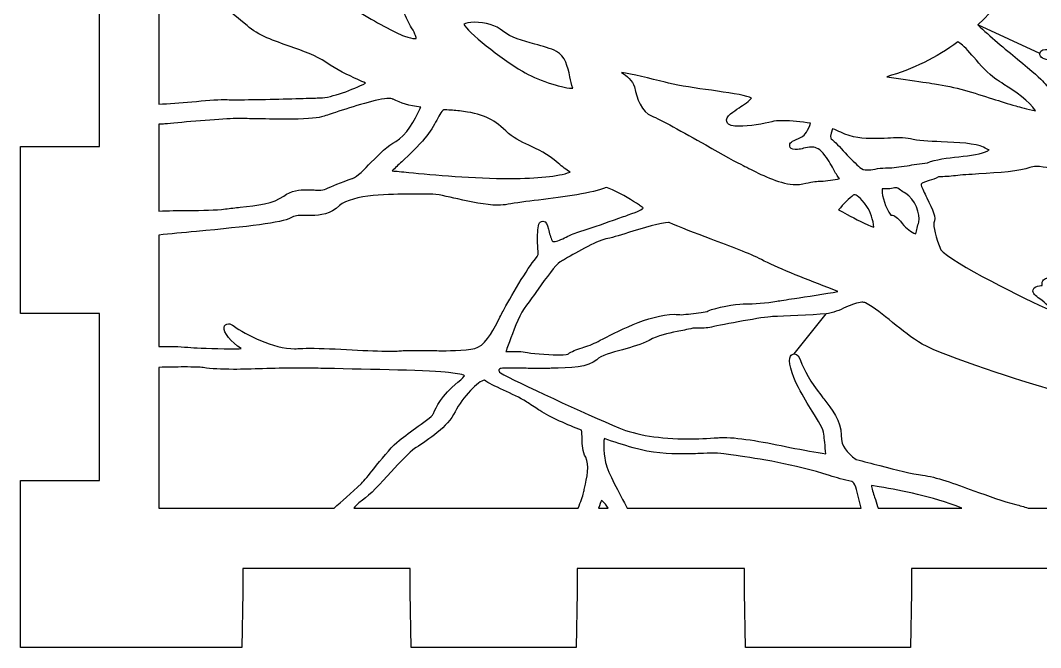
# Model space of a CAD drawing. Extents: x -11 to 868, y -1407 to -16.
# Drawn here: x 438.8 to 567.7, y -447.1 to -367.8 of the extents above; entities that cross this region are included whole.
import ezdxf

# ---------------------------------------------------------------- set-up
doc = ezdxf.new("R2010")
doc.units = 0
doc.layers.add('LAYER_1', color=7, linetype='CONTINUOUS')

msp = doc.modelspace()

# ---------------------------------------------------------------- linework, layer by layer
at = {"layer": 'LAYER_1'}
for points in [[(572.5, -437.09), (551.39, -437.09), (551.39, -440.09), (551.24, -447.09), (530.41, -447.09), (530.26, -440.09), (530.26, -437.09), (509.15, -437.09), (509.15, -440.09), (509, -447.09), (488.19, -447.09), (488.04, -440.09), (488.04, -437.09), (466.94, -437.09), (466.94, -440.09), (466.79, -447.09), (438.83, -447.09), (438.83, -425.98), (448.83, -425.98), (448.83, -404.87), (438.83, -404.87), (438.83, -383.76), (448.83, -383.76), (448.83, -362.65)], [(567.58, -372), (559.76, -368.39)], [(536.55, -409.97), (540.58, -404.89)]]:
    msp.add_lwpolyline(points, dxfattribs=at)
for points, knots in [([(598.85, -367.14), (598.33, -367.37), (597.79, -367.68), (597.17, -368.03), (596.76, -368.26), (596.3, -368.52), (595.8, -368.79), (594.31, -369.57), (593.42, -370.75), (592.55, -371.9), (592.28, -372.26), (592.02, -372.6), (591.75, -372.93), (591.37, -373.39), (591.08, -373.92), (590.79, -374.44), (590.48, -375), (590.06, -375.77), (589.78, -375.77), (589.73, -375.77), (589.59, -375.74), (589.35, -375.51), (588.74, -374.94), (588.04, -374.54), (587.36, -374.16), (586.37, -373.59), (585.51, -373.1), (585.29, -372.26), (585.06, -371.35), (584.24, -370.67), (583.44, -370.01), (582.55, -369.27), (581.7, -368.57), (581.7, -367.65), (581.68, -366.39), (581.85, -366.03), (581.96, -365.93), (581.97, -365.91), (582.33, -365.97), (582.62, -365.92), (583.04, -365.85), (584.05, -365.02), (584.57, -364.15), (584.74, -363.87), (585.04, -363.56), (585.25, -363.13), (585.36, -362.91), (584.69, -362.37), (584.48, -362.5), (583.98, -362.78), (582.94, -364.12), (581.55, -364.39), (579.72, -364.75), (579.68, -365.51), (579.83, -366.63), (579.89, -367.02), (579.95, -367.47), (579.9, -368.03), (579.88, -368.35), (579.8, -368.35), (579.71, -368.35), (579, -368.35), (577.42, -367.08), (576.88, -366.22), (576.02, -364.86), (574.28, -363.38), (571.97, -362.04), (571.24, -361.62), (571.13, -361.58), (570.96, -361.58), (570.96, -361.58), (570.61, -361.58), (570.61, -361.58), (570.61, -361.58), (570.48, -361.91), (570.48, -361.91), (570.35, -362.27), (570.51, -362.4), (571.26, -363.03), (571.92, -363.59), (573.02, -364.52), (573.65, -365.29), (573.96, -365.67), (574.19, -366.01), (574.42, -366.33), (575.14, -367.35), (575.71, -368.16), (577.84, -369.25), (578.78, -369.73), (579.56, -370.09), (580.18, -370.37), (581.3, -370.89), (581.98, -371.2), (582.43, -371.66), (583.2, -372.45), (583.57, -373.74), (583.38, -373.94), (583.07, -374.27), (582.31, -374.73), (581.59, -374.73), (581.34, -374.73), (581.12, -374.68), (580.92, -374.57), (580.73, -374.47), (580.51, -374.36), (580.28, -374.25), (579.17, -373.7), (577.64, -372.94), (576.45, -371.51), (574.37, -368.99), (574.18, -368.99), (573.89, -368.99), (573.89, -368.99), (573.61, -368.99), (573.61, -368.99), (573.61, -368.99), (573.44, -369.24), (573.44, -369.24), (573.26, -369.53), (573.4, -369.86), (573.6, -370.26), (573.6, -370.26), (573.68, -370.42), (573.68, -370.42), (573.91, -370.87), (574.24, -371.56), (574.22, -371.78), (574.18, -371.8), (574.09, -371.83), (573.89, -371.83), (573.83, -371.83), (573.76, -371.82), (573.69, -371.82), (573.44, -371.8), (573.08, -371.77), (572.66, -371.74), (571.35, -371.63), (569.56, -371.49), (568.64, -371.49), (568.22, -371.49), (567.64, -371.49), (567.58, -372), (567.52, -372.54), (568.09, -372.68), (568.95, -372.88), (570.52, -373.25), (572.06, -373.43), (573.3, -373.58), (574.58, -373.73), (575.8, -373.87), (576.16, -374.15), (577.06, -374.84), (579.92, -376.45), (581.4, -376.45), (581.4, -376.45), (581.49, -376.45), (581.49, -376.45), (581.89, -376.43), (582.4, -376.35), (582.95, -376.27), (583.67, -376.17), (584.49, -376.04), (585.16, -376.04), (585.75, -376.04), (586.03, -376.14), (586.16, -376.22), (586.26, -376.28), (586.38, -376.34), (586.5, -376.41), (586.96, -376.67), (588.04, -377.28), (588.05, -377.65), (588.05, -377.73), (587.95, -377.88), (587.65, -378.07), (587.21, -378.35), (585.02, -379.79), (585.24, -380.55), (585.3, -380.78), (585.51, -380.93), (585.76, -380.93), (585.94, -380.93), (586.13, -380.85), (586.46, -380.65), (586.46, -380.65), (586.6, -380.57), (586.6, -380.57), (587.46, -380.05), (588.65, -379.33), (589.62, -379.33), (589.94, -379.33), (590.21, -379.41), (590.44, -379.57), (590.85, -379.85), (591.32, -380.11), (591.77, -380.37), (592.52, -380.79), (593.66, -381.43), (593.58, -381.82), (593.44, -382.42), (593.45, -383.19), (593.64, -383.83), (592.14, -383.6), (590.38, -383.39), (588.66, -383.19), (586.54, -382.94), (584.54, -382.71), (583.22, -382.45), (583.22, -382.45), (582.19, -382.26), (582.19, -382.26), (580.08, -381.86), (576.59, -381.19), (573.16, -380.51), (572.34, -379.32), (571.04, -378.26), (569.89, -377.32), (569.14, -376.7), (568.42, -376.11), (568.09, -375.66), (567.75, -375.21), (566.66, -374.3), (564.76, -372.72), (563.23, -371.45), (561.24, -369.79), (559.76, -368.39), (563.76, -364.6), (566.61, -359.61), (567.76, -354.01), (570.22, -355.3), (572.72, -356.55), (574.32, -357.29), (574.42, -357.36), (574.57, -357.45), (574.74, -357.55), (577.22, -358.99), (580.06, -359.69), (581.77, -359.74), (581.77, -359.74), (581.9, -359.74), (581.9, -359.74), (582.57, -359.74), (583.25, -359.58), (583.9, -359.42), (584.56, -359.26), (585.23, -359.1), (585.91, -359.1), (586.45, -359.1), (586.94, -359.21), (587.41, -359.42), (589.45, -360.37), (591.56, -361.35), (591.92, -362.74), (592.24, -364.01), (594.26, -365.02), (597.3, -366.42), (597.85, -366.67), (598.37, -366.91), (598.85, -367.14)], [0, 0, 0, 0, 1, 1, 1, 2, 2, 2, 3, 3, 3, 4, 4, 4, 5, 5, 5, 6, 6, 6, 7, 7, 7, 8, 8, 8, 9, 9, 9, 10, 10, 10, 11, 11, 11, 12, 12, 12, 13, 13, 13, 14, 14, 14, 15, 15, 15, 16, 16, 16, 17, 17, 17, 18, 18, 18, 19, 19, 19, 20, 20, 20, 21, 21, 21, 22, 22, 22, 23, 23, 23, 24, 24, 24, 25, 25, 25, 26, 26, 26, 27, 27, 27, 28, 28, 28, 29, 29, 29, 30, 30, 30, 31, 31, 31, 32, 32, 32, 33, 33, 33, 34, 34, 34, 35, 35, 35, 36, 36, 36, 37, 37, 37, 38, 38, 38, 39, 39, 39, 40, 40, 40, 41, 41, 41, 42, 42, 42, 43, 43, 43, 44, 44, 44, 45, 45, 45, 46, 46, 46, 47, 47, 47, 48, 48, 48, 49, 49, 49, 50, 50, 50, 51, 51, 51, 52, 52, 52, 53, 53, 53, 54, 54, 54, 55, 55, 55, 56, 56, 56, 57, 57, 57, 58, 58, 58, 59, 59, 59, 60, 60, 60, 61, 61, 61, 62, 62, 62, 63, 63, 63, 64, 64, 64, 65, 65, 65, 66, 66, 66, 67, 67, 67, 68, 68, 68, 69, 69, 69, 70, 70, 70, 71, 71, 71, 72, 72, 72, 73, 73, 73, 74, 74, 74, 75, 75, 75, 76, 76, 76, 77, 77, 77, 78, 78, 78, 79, 79, 79, 80, 80, 80, 81, 81, 81, 82, 82, 82, 83, 83, 83, 84, 84, 84, 85, 85, 85, 86, 86, 86, 86]), ([(488.65, -370.11), (488.36, -370.11), (487.92, -370.01), (487.34, -369.81), (486.1, -369.38), (483.63, -367.94), (481.45, -366.67), (479.76, -365.69), (478.16, -364.75), (477.14, -364.29), (475.03, -363.32), (473.04, -362.48), (471.05, -361.7), (468.83, -360.84), (466.51, -359.17), (466.6, -358.68), (466.6, -358.68), (466.6, -358.68), (466.6, -358.68), (466.6, -358.68), (466.61, -358.67), (466.64, -358.64), (466.65, -358.63), (466.77, -358.55), (467.24, -358.55), (467.63, -358.55), (468.12, -358.61), (468.63, -358.66), (469.17, -358.73), (469.72, -358.79), (470.21, -358.79), (470.25, -358.79), (470.4, -358.79), (470.4, -358.79), (471.8, -358.79), (475.87, -359.92), (476.75, -360.8), (477.57, -361.62), (479.7, -361.91), (481.76, -362.19), (482.77, -362.32), (483.71, -362.45), (484.36, -362.62), (485.53, -362.94), (486.43, -364.93), (487.23, -366.68), (487.57, -367.44), (487.89, -368.16), (488.24, -368.75), (488.77, -369.64), (488.81, -369.99), (488.8, -370.09), (488.77, -370.1), (488.73, -370.11), (488.65, -370.11)], [0, 0, 0, 0, 1, 1, 1, 2, 2, 2, 3, 3, 3, 4, 4, 4, 5, 5, 5, 6, 6, 6, 7, 7, 7, 8, 8, 8, 9, 9, 9, 10, 10, 10, 11, 11, 11, 12, 12, 12, 13, 13, 13, 14, 14, 14, 15, 15, 15, 16, 16, 16, 17, 17, 17, 18, 18, 18, 18]), ([(456.32, -360.75), (460.63, -363.03), (465.62, -366.88), (467.45, -368.47), (468.87, -369.71), (470.92, -370.42), (472.9, -371.12), (474.51, -371.68), (476.18, -372.27), (477.41, -373.11), (478.85, -374.1), (480.16, -374.7), (481.43, -375.28), (481.77, -375.44), (482.1, -375.59), (482.43, -375.75), (480.87, -376.54), (478.11, -377.58), (476.71, -377.61), (476.26, -377.62), (475.5, -377.64), (474.56, -377.67), (472.16, -377.74), (468.53, -377.84), (466.2, -377.84), (465.71, -377.84), (465.27, -377.84), (464.92, -377.83), (464.82, -377.83), (464.72, -377.82), (464.61, -377.82), (463.57, -377.82), (462.06, -377.96), (460.46, -378.1), (459.03, -378.22), (457.55, -378.35), (456.32, -378.39), (456.32, -378.39), (456.32, -360.75), (456.32, -360.75)], [0, 0, 0, 0, 1, 1, 1, 2, 2, 2, 3, 3, 3, 4, 4, 4, 5, 5, 5, 6, 6, 6, 7, 7, 7, 8, 8, 8, 9, 9, 9, 10, 10, 10, 11, 11, 11, 12, 12, 12, 13, 13, 13, 13]), ([(508.42, -376.37), (507.13, -376.37), (503.95, -375.28), (502.23, -374.25), (499.5, -372.61), (495.25, -369.26), (494.82, -368.29), (495.06, -368.16), (495.52, -368.04), (496.2, -368.04), (497.54, -368.04), (498.93, -368.47), (499.73, -369.14), (500.76, -369.99), (502.3, -370.4), (503.78, -370.81), (504.81, -371.09), (505.78, -371.35), (506.52, -371.73), (507.66, -372.32), (507.94, -373.65), (508.22, -374.94), (508.33, -375.45), (508.43, -375.93), (508.58, -376.36), (508.54, -376.37), (508.49, -376.37), (508.42, -376.37)], [0, 0, 0, 0, 1, 1, 1, 2, 2, 2, 3, 3, 3, 4, 4, 4, 5, 5, 5, 6, 6, 6, 7, 7, 7, 8, 8, 8, 9, 9, 9, 9]), ([(567.04, -379.24), (565.94, -378.99), (565.08, -378.78), (564.53, -378.62), (563.56, -378.35), (562.61, -378.04), (561.6, -377.72), (559.28, -376.97), (556.88, -376.2), (554.28, -375.82), (553.84, -375.76), (553.35, -375.69), (552.82, -375.62), (551.45, -375.43), (549.79, -375.19), (548.25, -374.93), (551.53, -374.02), (554.55, -372.51), (557.21, -370.54), (557.3, -370.6), (557.38, -370.65), (557.46, -370.69), (557.9, -370.93), (558.55, -371.69), (559.24, -372.48), (560.08, -373.45), (561.04, -374.54), (562.01, -375.22), (562.32, -375.43), (562.67, -375.66), (563.04, -375.9), (564.44, -376.81), (566.27, -378), (567.04, -379.24)], [0, 0, 0, 0, 1, 1, 1, 2, 2, 2, 3, 3, 3, 4, 4, 4, 5, 5, 5, 6, 6, 6, 7, 7, 7, 8, 8, 8, 9, 9, 9, 10, 10, 10, 11, 11, 11, 11]), ([(536.79, -388.57), (534.9, -388.57), (532.61, -387.41), (531.1, -386.65), (530.73, -386.46), (530.4, -386.29), (530.12, -386.16), (529.4, -385.83), (527.45, -384.73), (525.38, -383.56), (522.52, -381.95), (519.57, -380.28), (518.6, -379.9), (517.25, -379.38), (516.7, -377.67), (516.37, -376.23), (516.17, -375.39), (515.39, -374.83), (514.73, -374.41), (516.05, -374.58), (518.36, -375.16), (520.27, -375.63), (520.27, -375.63), (520.68, -375.73), (520.68, -375.73), (522.13, -376.1), (524.15, -376.38), (526.09, -376.65), (528.16, -376.94), (530.11, -377.21), (530.93, -377.53), (531.04, -377.57), (531.11, -377.61), (531.15, -377.63), (530.98, -377.92), (530.13, -378.5), (529.6, -378.86), (529.24, -379.1), (528.87, -379.36), (528.52, -379.62), (528.09, -379.94), (527.93, -380.28), (528.05, -380.61), (528.22, -381.13), (528.88, -381.2), (529.56, -381.2), (530.79, -381.2), (532.84, -380.88), (533.71, -380.62), (533.99, -380.54), (534.52, -380.49), (535.16, -380.49), (536.21, -380.49), (537.44, -380.61), (538.63, -380.82), (538.36, -381.61), (537.87, -382.4), (537.51, -382.55), (537.51, -382.55), (537.1, -382.73), (537.1, -382.73), (536.25, -383.1), (535.9, -383.25), (536, -383.71), (536.04, -383.91), (536.19, -384.15), (536.67, -384.15), (536.75, -384.15), (536.85, -384.14), (536.98, -384.13), (537.23, -384.11), (537.48, -384.05), (537.75, -383.98), (538.07, -383.9), (538.4, -383.82), (538.73, -383.82), (539.08, -383.82), (539.61, -383.9), (540.21, -384.61), (540.82, -385.31), (541.19, -386), (541.51, -386.61), (541.76, -387.07), (541.99, -387.49), (542.27, -387.81), (541.62, -387.95), (540.65, -388.09), (539.96, -388.15), (539.9, -388.14), (539.84, -388.14), (539.76, -388.14), (539.33, -388.14), (538.64, -388.25), (537.65, -388.48), (537.39, -388.54), (537.1, -388.57), (536.79, -388.57)], [0, 0, 0, 0, 1, 1, 1, 2, 2, 2, 3, 3, 3, 4, 4, 4, 5, 5, 5, 6, 6, 6, 7, 7, 7, 8, 8, 8, 9, 9, 9, 10, 10, 10, 11, 11, 11, 12, 12, 12, 13, 13, 13, 14, 14, 14, 15, 15, 15, 16, 16, 16, 17, 17, 17, 18, 18, 18, 19, 19, 19, 20, 20, 20, 21, 21, 21, 22, 22, 22, 23, 23, 23, 24, 24, 24, 25, 25, 25, 26, 26, 26, 27, 27, 27, 28, 28, 28, 29, 29, 29, 30, 30, 30, 31, 31, 31, 32, 32, 32, 32]), ([(456.32, -380.91), (456.47, -380.91), (456.6, -380.91), (456.72, -380.91), (456.98, -380.91), (457.19, -380.9), (457.39, -380.88), (459.3, -380.68), (463.84, -380.28), (465.7, -380.23), (465.83, -380.22), (466, -380.22), (466.19, -380.22), (466.75, -380.22), (467.53, -380.23), (468.41, -380.25), (469.6, -380.27), (470.94, -380.3), (472.23, -380.3), (474.69, -380.3), (476.15, -380.21), (476.84, -380.01), (477.25, -379.9), (477.88, -379.69), (478.62, -379.44), (480.75, -378.74), (483.96, -377.68), (485.42, -377.68), (485.59, -377.68), (485.7, -377.69), (485.76, -377.71), (485.76, -377.71), (485.83, -377.77), (485.83, -377.77), (485.83, -377.77), (485.9, -377.77), (485.9, -377.77), (486.85, -378.26), (487.95, -378.59), (489.38, -378.8), (489.35, -378.88), (489.31, -378.95), (489.27, -379.03), (488.63, -380.3), (487.57, -382.43), (486.24, -383.1), (485.23, -383.62), (484.17, -384.7), (483.14, -385.75), (482.26, -386.64), (481.36, -387.56), (480.77, -387.79), (480.77, -387.79), (480.73, -387.8), (480.73, -387.8), (479.34, -388.28), (478.09, -388.8), (477.43, -389.11), (477.21, -389.21), (476.9, -389.26), (476.45, -389.26), (476.23, -389.26), (476, -389.25), (475.76, -389.24), (475.5, -389.23), (475.22, -389.22), (474.94, -389.22), (474.12, -389.22), (473.05, -389.31), (472.08, -390.02), (470.8, -390.97), (468.76, -391.19), (466.59, -391.43), (465.98, -391.49), (465.34, -391.56), (464.71, -391.65), (463.53, -391.81), (461.82, -391.82), (460, -391.84), (458.76, -391.85), (457.48, -391.86), (456.32, -391.92), (456.32, -391.92), (456.32, -380.91), (456.32, -380.91)], [0, 0, 0, 0, 1, 1, 1, 2, 2, 2, 3, 3, 3, 4, 4, 4, 5, 5, 5, 6, 6, 6, 7, 7, 7, 8, 8, 8, 9, 9, 9, 10, 10, 10, 11, 11, 11, 12, 12, 12, 13, 13, 13, 14, 14, 14, 15, 15, 15, 16, 16, 16, 17, 17, 17, 18, 18, 18, 19, 19, 19, 20, 20, 20, 21, 21, 21, 22, 22, 22, 23, 23, 23, 24, 24, 24, 25, 25, 25, 26, 26, 26, 27, 27, 27, 28, 28, 28, 28]), ([(500.71, -387.8), (496.1, -387.8), (490.96, -387.32), (487.88, -387.03), (486.98, -386.94), (486.26, -386.87), (485.78, -386.84), (486.14, -386.48), (486.56, -386.08), (486.99, -385.68), (487.96, -384.74), (489.07, -383.69), (489.92, -382.71), (490.6, -381.93), (491.05, -381.09), (491.41, -380.41), (491.78, -379.74), (492.12, -379.1), (492.4, -379.1), (492.41, -379.11), (492.43, -379.11), (492.44, -379.11), (493.1, -379.15), (493.7, -379.2), (494.28, -379.26), (497.12, -379.58), (498.49, -380.17), (500.13, -381.79), (501.02, -382.66), (502, -383.11), (503.04, -383.59), (504.14, -384.09), (505.38, -384.66), (506.75, -385.85), (507.28, -386.3), (507.77, -386.68), (508.25, -387), (506.68, -387.53), (504.15, -387.8), (500.71, -387.8)], [0, 0, 0, 0, 1, 1, 1, 2, 2, 2, 3, 3, 3, 4, 4, 4, 5, 5, 5, 6, 6, 6, 7, 7, 7, 8, 8, 8, 9, 9, 9, 10, 10, 10, 11, 11, 11, 12, 12, 12, 13, 13, 13, 13]), ([(545.77, -386.72), (545.39, -386.72), (545.11, -386.62), (544.86, -386.42), (544.37, -386), (543.68, -385.27), (543.01, -384.56), (542.32, -383.83), (541.67, -383.14), (541.23, -382.78), (541.16, -382.72), (541.06, -382.38), (541.39, -381.52), (541.77, -381.65), (542.11, -381.8), (542.43, -381.96), (543.79, -382.66), (545.39, -382.75), (546.64, -382.75), (547.23, -382.75), (547.8, -382.73), (548.36, -382.7), (548.87, -382.68), (549.34, -382.66), (549.78, -382.66), (550.42, -382.66), (550.88, -382.71), (551.23, -382.8), (552.09, -383.03), (553.57, -383.09), (555.13, -383.16), (557.19, -383.25), (559.53, -383.35), (560.47, -383.85), (560.73, -383.99), (560.97, -384.1), (561.18, -384.19), (561.12, -384.22), (561.07, -384.25), (561.01, -384.28), (560.28, -384.71), (558.79, -384.88), (557.35, -385.04), (555.9, -385.21), (554.41, -385.37), (553.38, -385.82), (552.46, -385.92), (551.59, -386.06), (550.81, -386.18), (549.84, -386.33), (549, -386.46), (548.4, -386.46), (548.35, -386.46), (548.31, -386.46), (548.26, -386.46), (548.2, -386.46), (548.14, -386.46), (548.09, -386.46), (547.62, -386.46), (547.19, -386.53), (546.77, -386.6), (546.41, -386.66), (546.07, -386.72), (545.77, -386.72)], [0, 0, 0, 0, 1, 1, 1, 2, 2, 2, 3, 3, 3, 4, 4, 4, 5, 5, 5, 6, 6, 6, 7, 7, 7, 8, 8, 8, 9, 9, 9, 10, 10, 10, 11, 11, 11, 12, 12, 12, 13, 13, 13, 14, 14, 14, 15, 15, 15, 16, 16, 16, 17, 17, 17, 18, 18, 18, 19, 19, 19, 20, 20, 20, 21, 21, 21, 21]), ([(600.56, -418.5), (599.86, -418.5), (598.32, -417.75), (596.96, -417.08), (595.61, -416.42), (594.33, -415.8), (593.51, -415.69), (591.59, -415.45), (582.78, -412.07), (580.78, -410.5), (577.83, -408.18), (576.65, -406.82), (576.52, -406.36), (576.33, -405.64), (575.37, -404.97), (573.81, -403.93), (573.17, -403.51), (572.51, -403.07), (572, -402.65), (572, -402.65), (571.59, -402.32), (571.59, -402.32), (569.97, -401), (569.15, -400.38), (568.57, -400.38), (568.36, -400.38), (568.17, -400.46), (568.04, -400.61), (567.89, -400.78), (567.83, -401.01), (567.87, -401.3), (567.78, -401.33), (567.61, -401.35), (567.52, -401.36), (567.25, -401.4), (566.84, -401.45), (566.73, -401.86), (566.62, -402.3), (567.01, -402.62), (567.57, -403.02), (568.35, -403.58), (569.02, -404.19), (569.42, -404.63), (567.17, -403.76), (557.81, -399.18), (555.36, -397.09), (555.36, -397.09), (555.33, -397.06), (555.33, -397.06), (555.23, -396.97), (555.15, -396.89), (555.08, -396.82), (554.45, -395.32), (554.09, -393.75), (554.2, -393.42), (554.51, -392.76), (554.07, -391.77), (553.3, -390.23), (553, -389.63), (552.69, -389.01), (552.61, -388.65), (552.56, -388.46), (552.64, -388.36), (553.59, -388.06), (553.98, -387.94), (554.41, -387.81), (554.78, -387.6), (555.47, -387.58), (556.23, -387.53), (556.92, -387.44), (557.63, -387.35), (558.72, -387.29), (559.87, -387.22), (562.36, -387.06), (565.17, -386.89), (566.33, -386.4), (566.53, -386.32), (566.8, -386.28), (567.14, -386.28), (568.17, -386.28), (569.64, -386.68), (570.69, -387), (571.2, -387.42), (572.13, -387.94), (573.1, -388.49), (574.12, -389.06), (575.27, -389.71), (575.75, -390.15), (576.34, -390.7), (577.07, -391.94), (577.84, -393.25), (578.28, -393.99), (578.73, -394.76), (579.19, -395.46), (579.19, -395.46), (579.59, -396.07), (579.59, -396.07), (581.08, -398.33), (583.56, -402.12), (585.04, -403.3), (585.6, -403.74), (586.77, -404.63), (588.13, -405.65), (590.57, -407.47), (593.9, -409.97), (595.6, -411.41), (595.83, -411.7), (596.27, -412.09), (596.95, -412.6), (599.6, -414.56), (600.01, -415.41), (600.64, -418.18), (600.68, -418.36), (600.68, -418.45), (600.67, -418.49), (600.65, -418.5), (600.62, -418.5), (600.56, -418.5)], [0, 0, 0, 0, 1, 1, 1, 2, 2, 2, 3, 3, 3, 4, 4, 4, 5, 5, 5, 6, 6, 6, 7, 7, 7, 8, 8, 8, 9, 9, 9, 10, 10, 10, 11, 11, 11, 12, 12, 12, 13, 13, 13, 14, 14, 14, 15, 15, 15, 16, 16, 16, 17, 17, 17, 18, 18, 18, 19, 19, 19, 20, 20, 20, 21, 21, 21, 22, 22, 22, 23, 23, 23, 24, 24, 24, 25, 25, 25, 26, 26, 26, 27, 27, 27, 28, 28, 28, 29, 29, 29, 30, 30, 30, 31, 31, 31, 32, 32, 32, 33, 33, 33, 34, 34, 34, 35, 35, 35, 36, 36, 36, 37, 37, 37, 38, 38, 38, 39, 39, 39, 39]), ([(485.49, -409.63), (484.27, -409.63), (482.55, -409.55), (480.74, -409.45), (478.82, -409.36), (476.84, -409.25), (475.33, -409.25), (474.73, -409.25), (474.25, -409.27), (473.86, -409.3), (473.73, -409.31), (473.59, -409.32), (473.46, -409.32), (470.88, -409.32), (467.11, -407.47), (465.82, -406.48), (465.53, -406.26), (465.31, -406.16), (465.11, -406.16), (464.83, -406.16), (464.6, -406.35), (464.55, -406.63), (464.44, -407.23), (465.46, -408.5), (466.71, -409.3), (466.37, -409.31), (465.93, -409.32), (465.37, -409.32), (463.28, -409.32), (460.75, -409.2), (460.73, -409.2), (459.74, -409.09), (458.55, -409.02), (457.41, -409.02), (457.03, -409.02), (456.67, -409.03), (456.32, -409.04), (456.32, -409.04), (456.32, -394.95), (456.32, -394.95), (457.71, -394.8), (459.34, -394.65), (461.05, -394.49), (467.52, -393.87), (471.85, -393.42), (472.98, -392.77), (473.43, -392.51), (473.95, -392.46), (474.6, -392.46), (474.75, -392.46), (474.91, -392.46), (475.07, -392.47), (475.25, -392.47), (475.42, -392.47), (475.59, -392.47), (476.75, -392.47), (477.97, -392.32), (479.13, -391.23), (480.68, -389.78), (485.94, -389.78), (487.92, -389.78), (488.26, -389.78), (489.63, -389.78), (489.63, -389.78), (489.94, -389.78), (490.21, -389.78), (490.44, -389.78), (490.44, -389.78), (490.55, -389.77), (490.55, -389.77), (491.45, -389.77), (492.73, -390.07), (494.09, -390.38), (495.7, -390.75), (497.53, -391.17), (499.12, -391.17), (499.59, -391.17), (500.02, -391.14), (500.41, -391.06), (501.36, -390.88), (502.78, -390.7), (504.28, -390.52), (507.49, -390.11), (511.11, -389.65), (512.81, -388.92), (513.04, -389.01), (513.3, -389.11), (513.6, -389.24), (515.04, -389.88), (515.99, -390.51), (517, -391.18), (517.16, -391.28), (517.32, -391.39), (517.48, -391.5), (517.38, -391.67), (516.96, -391.95), (515.6, -392.4), (515.11, -392.57), (514.46, -392.8), (513.74, -393.06), (512.33, -393.56), (510.72, -394.14), (509.6, -394.45), (508.96, -394.62), (508.32, -394.93), (507.76, -395.2), (507.17, -395.49), (506.56, -395.78), (506.21, -395.78), (506.08, -395.78), (506.04, -395.75), (506, -395.67), (505.78, -395.3), (505.62, -394.67), (505.51, -394.21), (505.35, -393.59), (505.26, -393.21), (504.81, -393.21), (504.27, -393.21), (504.23, -393.73), (504.16, -394.59), (504.09, -395.5), (504.15, -396.14), (504.19, -396.61), (504.25, -397.32), (504.27, -397.53), (503.89, -397.94), (502.96, -398.95), (500.57, -403.08), (499.79, -404.55), (499.66, -404.8), (499.53, -405.06), (499.39, -405.34), (498.68, -406.75), (497.8, -408.51), (496.62, -409.13), (495.82, -409.56), (493.15, -409.56), (492.15, -409.56), (491.5, -409.56), (490.85, -409.55), (490.22, -409.54), (489.62, -409.53), (489.05, -409.53), (488.53, -409.53), (487.64, -409.53), (487.05, -409.55), (486.61, -409.59), (486.35, -409.62), (485.97, -409.63), (485.49, -409.63)], [0, 0, 0, 0, 1, 1, 1, 2, 2, 2, 3, 3, 3, 4, 4, 4, 5, 5, 5, 6, 6, 6, 7, 7, 7, 8, 8, 8, 9, 9, 9, 10, 10, 10, 11, 11, 11, 12, 12, 12, 13, 13, 13, 14, 14, 14, 15, 15, 15, 16, 16, 16, 17, 17, 17, 18, 18, 18, 19, 19, 19, 20, 20, 20, 21, 21, 21, 22, 22, 22, 23, 23, 23, 24, 24, 24, 25, 25, 25, 26, 26, 26, 27, 27, 27, 28, 28, 28, 29, 29, 29, 30, 30, 30, 31, 31, 31, 32, 32, 32, 33, 33, 33, 34, 34, 34, 35, 35, 35, 36, 36, 36, 37, 37, 37, 38, 38, 38, 39, 39, 39, 40, 40, 40, 41, 41, 41, 42, 42, 42, 43, 43, 43, 44, 44, 44, 45, 45, 45, 46, 46, 46, 47, 47, 47, 48, 48, 48, 49, 49, 49, 50, 50, 50, 50]), ([(551.91, -394.8), (551.29, -394.53), (550.74, -394.19), (550.19, -393.47), (549.61, -392.72), (549.23, -392.43), (548.81, -392.43), (548.79, -392.43), (548.76, -392.43), (548.74, -392.43), (548.09, -391.49), (547.63, -390.03), (547.66, -389.3), (547.66, -389.21), (547.68, -389.15), (547.68, -389.12), (547.71, -389.12), (547.76, -389.11), (547.86, -389.11), (547.91, -389.11), (547.97, -389.12), (548.03, -389.12), (548.11, -389.12), (548.19, -389.12), (548.27, -389.12), (548.48, -389.12), (548.76, -389.11), (549.06, -389.02), (549.18, -388.99), (549.29, -388.97), (549.38, -388.97), (549.56, -388.97), (549.69, -389.05), (549.99, -389.27), (550.16, -389.39), (550.38, -389.54), (550.65, -389.7), (551.77, -390.34), (552.57, -392.36), (552.29, -393.3), (552.14, -393.78), (552.01, -394.34), (551.91, -394.8)], [0, 0, 0, 0, 1, 1, 1, 2, 2, 2, 3, 3, 3, 4, 4, 4, 5, 5, 5, 6, 6, 6, 7, 7, 7, 8, 8, 8, 9, 9, 9, 10, 10, 10, 11, 11, 11, 12, 12, 12, 13, 13, 13, 14, 14, 14, 14]), ([(546.63, -393.95), (545.67, -393.66), (544.28, -392.91), (543.23, -392.33), (542.82, -392.11), (542.46, -391.91), (542.17, -391.77), (542.72, -391.04), (543.59, -390.22), (543.99, -389.92), (544.07, -389.87), (544.12, -389.86), (544.16, -389.86), (544.39, -389.86), (544.85, -390.12), (545.74, -391.34), (546.18, -391.95), (546.53, -393.1), (546.63, -393.95)], [0, 0, 0, 0, 1, 1, 1, 2, 2, 2, 3, 3, 3, 4, 4, 4, 5, 5, 5, 6, 6, 6, 6]), ([(506.68, -410.09), (505.28, -410.09), (503.27, -409.88), (502.56, -409.75), (502.24, -409.68), (501.85, -409.67), (501.52, -409.67), (501.38, -409.67), (501.24, -409.68), (501.1, -409.68), (500.97, -409.68), (500.84, -409.68), (500.71, -409.68), (500.43, -409.68), (500.25, -409.67), (500.12, -409.66), (500.33, -409.2), (500.55, -408.61), (500.78, -407.95), (501.29, -406.56), (501.92, -404.83), (502.73, -403.81), (503.16, -403.26), (503.68, -402.54), (504.22, -401.78), (505.21, -400.39), (506.44, -398.67), (506.98, -398.35), (507.09, -398.29), (507.23, -398.21), (507.4, -398.11), (508.64, -397.38), (511.54, -395.67), (512.78, -395.44), (513.32, -395.34), (514.39, -395.01), (515.62, -394.64), (517.41, -394.09), (519.86, -393.35), (520.66, -393.35), (520.73, -393.35), (520.75, -393.35), (520.76, -393.35), (522.11, -393.98), (524.02, -394.69), (526.05, -395.45), (528.47, -396.35), (530.98, -397.29), (532.41, -398.05), (534.22, -399.02), (537.72, -400.38), (540.81, -401.58), (541.24, -401.75), (541.66, -401.91), (542.07, -402.07), (540.58, -402.37), (538.03, -402.74), (536.61, -402.95), (535.56, -403.11), (534.74, -403.23), (534.35, -403.3), (533.07, -403.54), (531.41, -403.65), (530.41, -403.65), (530.33, -403.65), (530.12, -403.65), (530.12, -403.65), (529.17, -403.65), (526.64, -404.12), (525.71, -404.53), (525.34, -404.69), (524.37, -404.8), (523.52, -404.89), (523.08, -404.94), (522.67, -404.99), (522.3, -405.04), (522.03, -404.99), (521.72, -404.96), (521.4, -404.96), (518.29, -404.96), (513.77, -407.35), (512.07, -408.24), (512.07, -408.24), (511.81, -408.38), (511.81, -408.38), (511.13, -408.74), (510.4, -408.98), (509.76, -409.2), (509.01, -409.45), (508.42, -409.65), (508.04, -409.96), (508.04, -409.96), (508.04, -409.96), (508.04, -409.96), (508.04, -409.96), (507.79, -410.09), (506.68, -410.09)], [0, 0, 0, 0, 1, 1, 1, 2, 2, 2, 3, 3, 3, 4, 4, 4, 5, 5, 5, 6, 6, 6, 7, 7, 7, 8, 8, 8, 9, 9, 9, 10, 10, 10, 11, 11, 11, 12, 12, 12, 13, 13, 13, 14, 14, 14, 15, 15, 15, 16, 16, 16, 17, 17, 17, 18, 18, 18, 19, 19, 19, 20, 20, 20, 21, 21, 21, 22, 22, 22, 23, 23, 23, 24, 24, 24, 25, 25, 25, 26, 26, 26, 27, 27, 27, 28, 28, 28, 29, 29, 29, 30, 30, 30, 31, 31, 31, 32, 32, 32, 32]), ([(593.81, -429.45), (593.81, -429.45), (566.09, -429.45), (566.09, -429.45), (565.56, -429.28), (565.04, -429.13), (564.54, -429.01), (562.95, -428.6), (561.07, -427.92), (559.26, -427.26), (556.77, -426.35), (554.43, -425.5), (552.76, -425.3), (551.46, -425.14), (549.48, -424.62), (547.38, -424.08), (546.38, -423.82), (545.35, -423.55), (544.37, -423.32), (543.14, -422.31), (542.52, -421.79), (542.5, -420.23), (542.48, -418.46), (541.32, -416.97), (540.29, -415.65), (540.16, -415.48), (540.03, -415.31), (539.9, -415.14), (538.69, -413.56), (537.78, -412.02), (537.34, -410.81), (537.18, -410.38), (536.97, -409.97), (536.55, -409.97), (536.36, -409.97), (536.18, -410.08), (536.08, -410.25), (535.75, -410.78), (536.19, -412.49), (537.1, -414.23), (537.68, -415.34), (538.3, -416.34), (538.84, -417.22), (539.61, -418.44), (540.27, -419.51), (540.31, -420.11), (540.34, -420.43), (540.37, -420.79), (540.41, -421.15), (540.46, -421.6), (540.52, -422.21), (540.53, -422.59), (539.36, -422.44), (537.73, -422.12), (536.01, -421.78), (533.1, -421.19), (529.8, -420.53), (527.63, -420.53), (527.4, -420.53), (527.17, -420.54), (526.97, -420.56), (525.6, -420.66), (524.36, -420.71), (523.16, -420.71), (519.57, -420.71), (516.62, -420.24), (514.4, -419.31), (510.37, -417.63), (501.38, -413.46), (499.45, -412.37), (499.29, -412.22), (499.22, -412.08), (499.24, -411.98), (499.26, -411.91), (499.35, -411.83), (499.47, -411.81), (499.51, -411.8), (499.72, -411.77), (500.69, -411.77), (501.28, -411.77), (502, -411.78), (502.71, -411.79), (503.38, -411.8), (504.05, -411.81), (504.58, -411.81), (504.82, -411.81), (505.03, -411.81), (505.2, -411.8), (505.38, -411.8), (505.61, -411.8), (505.86, -411.79), (508.23, -411.77), (510.63, -411.67), (511.62, -410.7), (512.12, -410.2), (513.51, -409.81), (514.85, -409.44), (516.05, -409.1), (517.3, -408.75), (518.22, -408.26), (519.45, -407.6), (520.52, -407.39), (521.76, -407.15), (522.38, -407.03), (523.03, -406.9), (523.76, -406.71), (523.93, -406.72), (524.12, -406.72), (524.3, -406.72), (524.83, -406.72), (525.56, -406.7), (526.09, -406.58), (527.56, -406.25), (532.72, -405.29), (533.82, -405.25), (535.23, -405.21), (538.73, -405.08), (540.58, -404.89), (541.45, -404.8), (542.29, -404.43), (543.09, -404.07), (543.84, -403.75), (544.55, -403.44), (545.11, -403.44), (545.29, -403.44), (545.43, -403.47), (545.57, -403.52), (546.68, -404.12), (547.8, -405.03), (548.98, -406), (550.17, -406.98), (551.4, -407.98), (552.73, -408.72), (555.59, -410.32), (565.98, -413.64), (568.36, -414.29), (569.55, -414.62), (572.27, -415.96), (574.89, -417.25), (577.51, -418.55), (579.99, -419.77), (581.34, -420.2), (584.05, -421.07), (588.65, -424.66), (590.62, -426.19), (591.45, -426.84), (591.97, -427.47), (592.42, -428.04), (592.86, -428.57), (593.26, -429.07), (593.81, -429.45)], [0, 0, 0, 0, 1, 1, 1, 2, 2, 2, 3, 3, 3, 4, 4, 4, 5, 5, 5, 6, 6, 6, 7, 7, 7, 8, 8, 8, 9, 9, 9, 10, 10, 10, 11, 11, 11, 12, 12, 12, 13, 13, 13, 14, 14, 14, 15, 15, 15, 16, 16, 16, 17, 17, 17, 18, 18, 18, 19, 19, 19, 20, 20, 20, 21, 21, 21, 22, 22, 22, 23, 23, 23, 24, 24, 24, 25, 25, 25, 26, 26, 26, 27, 27, 27, 28, 28, 28, 29, 29, 29, 30, 30, 30, 31, 31, 31, 32, 32, 32, 33, 33, 33, 34, 34, 34, 35, 35, 35, 36, 36, 36, 37, 37, 37, 38, 38, 38, 39, 39, 39, 40, 40, 40, 41, 41, 41, 42, 42, 42, 43, 43, 43, 44, 44, 44, 45, 45, 45, 46, 46, 46, 47, 47, 47, 48, 48, 48, 49, 49, 49, 50, 50, 50, 50]), ([(481.89, -426.34), (480.56, -427.6), (479.39, -428.65), (478.44, -429.45), (478.44, -429.45), (456.33, -429.45), (456.33, -429.45), (456.33, -429.45), (456.33, -411.67), (456.33, -411.67), (457.35, -411.64), (458.52, -411.62), (459.52, -411.62), (460.69, -411.62), (461.54, -411.64), (461.92, -411.7), (462.95, -411.85), (464.16, -411.92), (465.72, -411.92), (466.89, -411.92), (468.12, -411.88), (469.42, -411.84), (470.8, -411.8), (472.23, -411.75), (473.67, -411.75), (474.09, -411.75), (474.52, -411.75), (474.94, -411.76), (475.66, -411.78), (476.5, -411.79), (477.44, -411.81), (482.86, -411.92), (491.06, -412.07), (492.91, -412.31), (493.56, -412.4), (494.63, -412.53), (494.91, -412.72), (494.86, -412.82), (494.68, -413.07), (494.08, -413.55), (491.96, -415.23), (491.33, -416.71), (490.99, -417.51), (490.99, -417.51), (490.97, -417.55), (490.97, -417.55), (490.83, -417.87), (489.62, -418.73), (488.74, -419.36), (487.91, -419.96), (487.05, -420.57), (486.39, -421.15), (485.46, -421.97), (484.4, -423.31), (483.46, -424.49), (482.84, -425.27), (482.25, -426), (481.89, -426.34)], [0, 0, 0, 0, 1, 1, 1, 2, 2, 2, 3, 3, 3, 4, 4, 4, 5, 5, 5, 6, 6, 6, 7, 7, 7, 8, 8, 8, 9, 9, 9, 10, 10, 10, 11, 11, 11, 12, 12, 12, 13, 13, 13, 14, 14, 14, 15, 15, 15, 16, 16, 16, 17, 17, 17, 18, 18, 18, 19, 19, 19, 19]), ([(510.07, -426.94), (510.03, -427.14), (509.99, -427.33), (509.95, -427.51), (509.85, -427.99), (509.59, -428.69), (509.27, -429.45), (509.27, -429.45), (480.94, -429.45), (480.94, -429.45), (481.25, -429.09), (481.6, -428.74), (482.03, -428.45), (482.96, -427.82), (484.33, -426.33), (485.65, -424.89), (486.81, -423.63), (487.99, -422.33), (488.62, -421.92), (488.62, -421.92), (488.82, -421.8), (488.82, -421.8), (490.3, -420.83), (492.8, -419.22), (493.74, -417.28), (494.62, -415.47), (496.75, -413.3), (497.43, -413.3), (497.88, -413.64), (498.79, -414.06), (499.84, -414.54), (500.83, -415), (501.95, -415.52), (502.73, -416.01), (502.77, -416.04), (502.82, -416.07), (502.87, -416.11), (503.46, -416.5), (504.01, -416.87), (504.43, -417.14), (505.77, -418.01), (507.99, -418.95), (509.68, -419.61), (509.76, -419.86), (509.76, -420.28), (509.77, -420.7), (509.79, -421.46), (509.8, -422.33), (510.22, -423.04), (510.76, -423.96), (510.36, -425.68), (510.07, -426.94)], [0, 0, 0, 0, 1, 1, 1, 2, 2, 2, 3, 3, 3, 4, 4, 4, 5, 5, 5, 6, 6, 6, 7, 7, 7, 8, 8, 8, 9, 9, 9, 10, 10, 10, 11, 11, 11, 12, 12, 12, 13, 13, 13, 14, 14, 14, 15, 15, 15, 16, 16, 16, 17, 17, 17, 17]), ([(545.02, -429.45), (545.02, -429.45), (515.48, -429.45), (515.48, -429.45), (515.48, -429.45), (515.12, -428.79), (515.12, -428.79), (513.87, -426.47), (512.79, -424.46), (512.62, -423.15), (512.4, -421.5), (512.52, -420.88), (512.58, -420.67), (513.79, -421.09), (515.01, -421.48), (516.22, -421.84), (518.55, -422.53), (520.85, -422.61), (522.37, -422.61), (523.17, -422.61), (523.92, -422.59), (524.64, -422.56), (525.27, -422.54), (525.85, -422.52), (526.38, -422.52), (527.06, -422.52), (527.57, -422.56), (527.98, -422.62), (528.34, -422.68), (528.75, -422.74), (529.21, -422.81), (531.96, -423.22), (536.57, -423.9), (541.03, -425.35), (541.89, -425.63), (542.81, -425.88), (543.84, -426.1), (544.23, -426.19), (544.46, -427.18), (544.69, -428.13), (544.78, -428.55), (544.89, -428.99), (545.02, -429.45)], [0, 0, 0, 0, 1, 1, 1, 2, 2, 2, 3, 3, 3, 4, 4, 4, 5, 5, 5, 6, 6, 6, 7, 7, 7, 8, 8, 8, 9, 9, 9, 10, 10, 10, 11, 11, 11, 12, 12, 12, 13, 13, 13, 14, 14, 14, 14]), ([(557.74, -429.45), (557.74, -429.45), (547.15, -429.45), (547.15, -429.45), (547.11, -429.38), (547.09, -429.31), (547.07, -429.25), (546.97, -428.85), (546.84, -428.46), (546.71, -428.08), (546.55, -427.59), (546.32, -426.9), (546.31, -426.59), (546.31, -426.59), (547.3, -426.77), (547.3, -426.77), (550.33, -427.3), (553.71, -427.9), (557.74, -429.45)], [0, 0, 0, 0, 1, 1, 1, 2, 2, 2, 3, 3, 3, 4, 4, 4, 5, 5, 5, 6, 6, 6, 6]), ([(513.04, -429.45), (513.04, -429.45), (511.86, -429.45), (511.86, -429.45), (511.97, -429.08), (512.1, -428.63), (512.22, -428.49), (512.25, -428.51), (512.31, -428.54), (512.4, -428.62), (512.61, -428.8), (512.82, -429.09), (513.04, -429.45)], [0, 0, 0, 0, 1, 1, 1, 2, 2, 2, 3, 3, 3, 4, 4, 4, 4])]:
    msp.add_open_spline(points, degree=3, knots=knots, dxfattribs=at)

doc.saveas('drawing.dxf')
